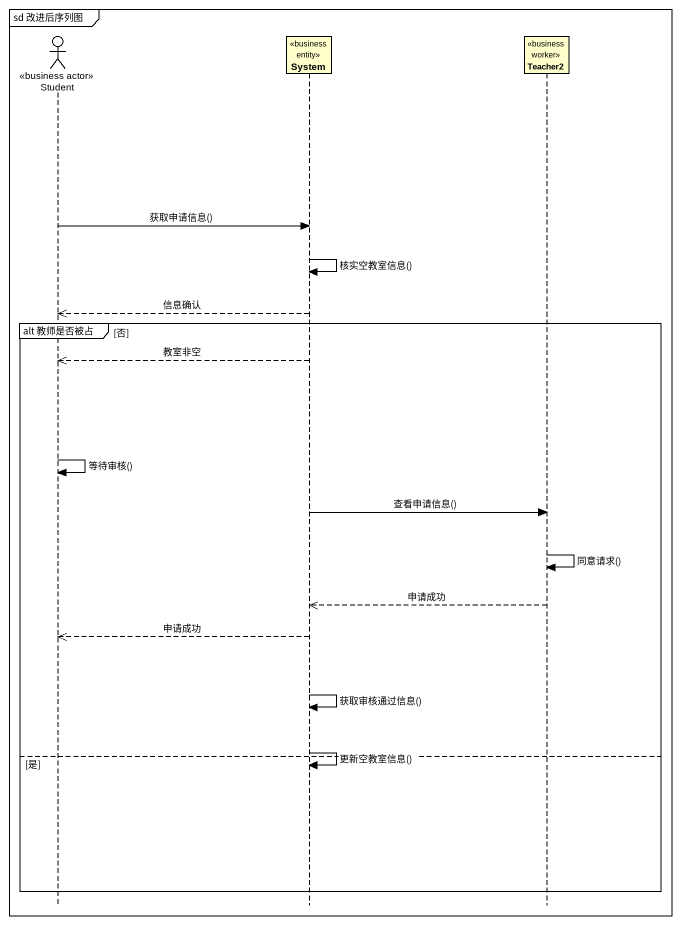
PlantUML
@startuml
mainframe sd 改进后序列图
hide footbox
actor Student <<business actor>>
participant System <<business entity>>
participant Teacher2 <<business worker>>

Student -> System : 获取申请信息()
System -> System : 核实空教室信息()
System -->> Student : 信息确认
group alt 教师是否被占 [否]
  System -->> Student : 教室非空
  Student -> Student : 等待审核()
  System -> Teacher2 : 查看申请信息()
  Teacher2 -> Teacher2 : 同意请求()
  Teacher2 -->> System : 申请成功
  System -->> Student : 申请成功
  System -> System : 获取审核通过信息()
  System -> System : 更新空教室信息()
else 是
end
@enduml
